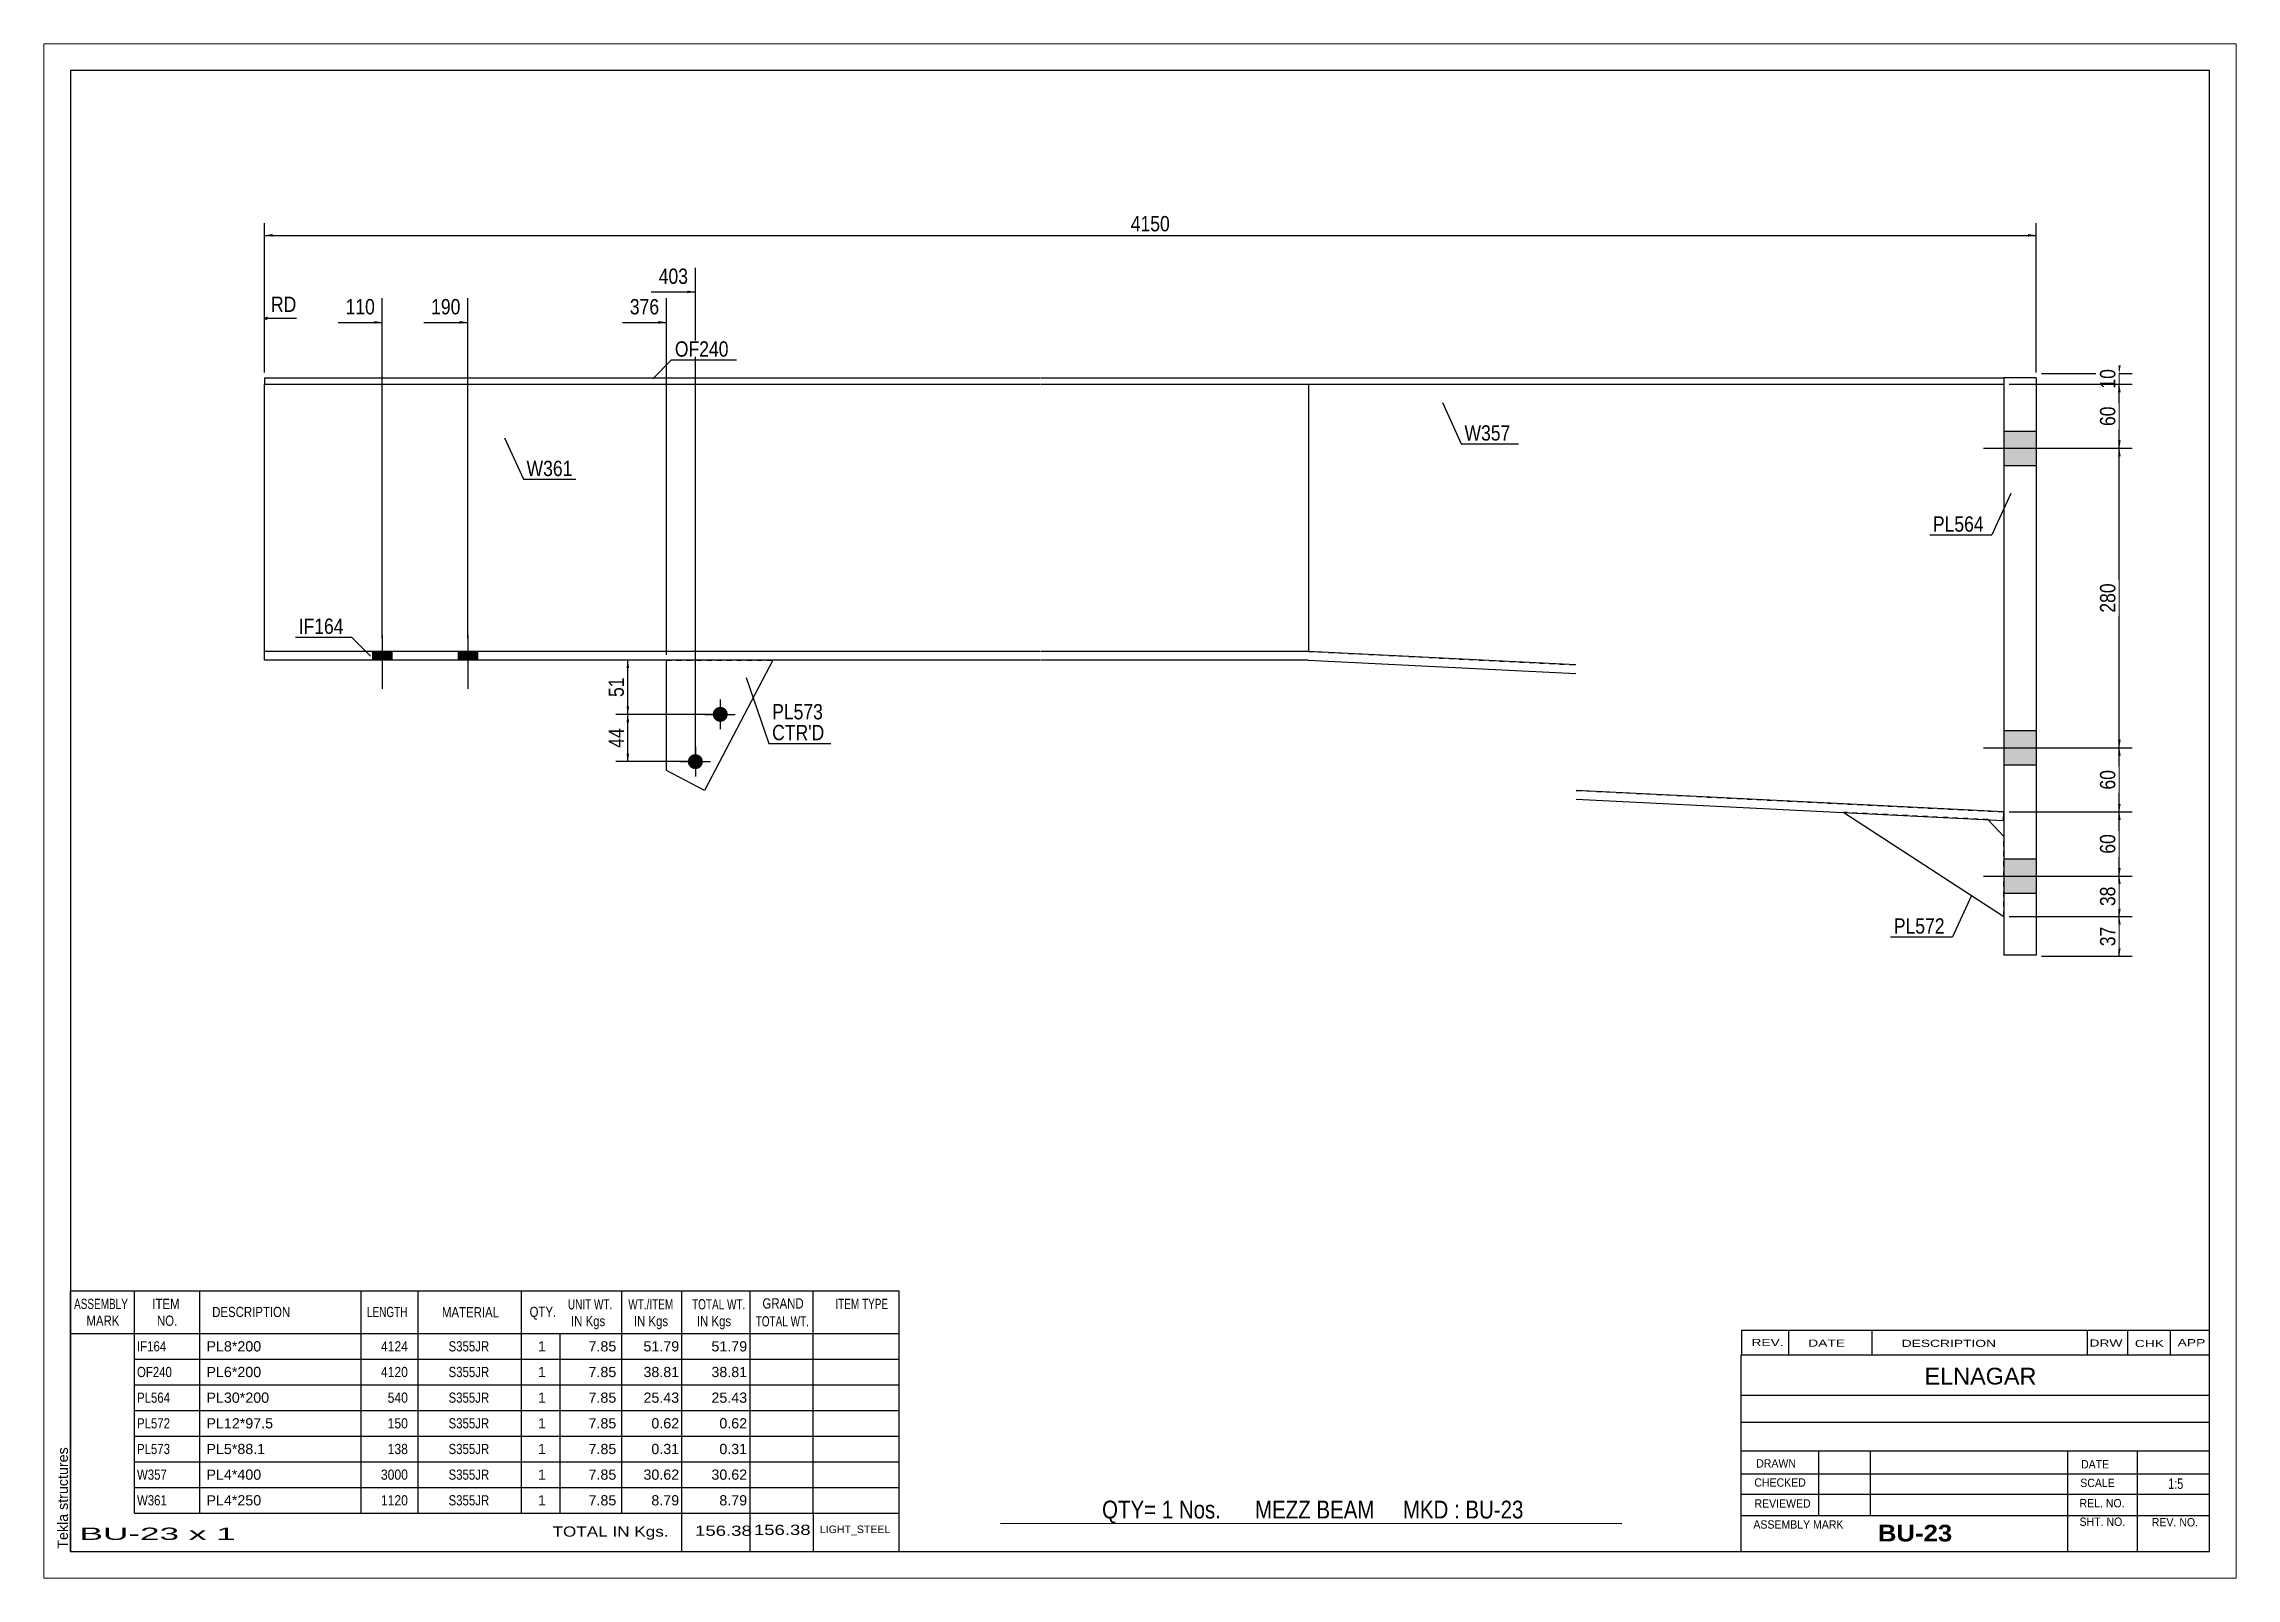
# Paper-space layout 'Layout1' of a CAD drawing. Header units: millimetres. Extents: x 0 to 410, y 0 to 287.
# The model-space entities are those that its viewports show. They can reach past a viewport. Long polylines and large blocks are cut down to what shows.
import ezdxf

# ---------------------------------------------------------------- set-up
doc = ezdxf.new("R2010")
doc.units = ezdxf.units.MM
doc.linetypes.add('DXK_LINE_DOT1', pattern=[1.8814, 0.9407, -0.9407])
doc.layers.add('Viewport layer', color=7, linetype='Continuous', plot=False)
doc.styles.add('Arial', font='ARIAL.TTF', dxfattribs={"height": 0.2})
doc.styles.add('Arial Bold', font='ARIALBD.TTF', dxfattribs={"height": 0.2})
doc.styles.add('Arial Narrow', font='ARIALN.TTF', dxfattribs={"height": 0.2})

# ---------------------------------------------------------------- blocks, each defined once
blk = doc.blocks.new('Unknown-627209939-1211')
at = {"color": 5, "linetype": 'Continuous'}
for p, q in [((363.71, 83.66), (-36.29, 83.66)), ((-36.29, 83.66), (-36.29, -193.34)), ((363.71, -193.34), (363.71, 83.66)), ((-36.29, -193.34), (363.71, -193.34))]:
    blk.add_line(p, q, dxfattribs=at)
at = {"color": 174, "linetype": 'Continuous', "style": 'Arial'}
blk.add_text('Tekla structures', height=1.9102, rotation=90, dxfattribs=at).set_placement((-36.79, -192.84))
blk = doc.blocks.new('Bolt-627209939-1416 - 1232')
at = {"linetype": 'Continuous'}
blk.add_hatch(color=3, dxfattribs=at).paths.add_polyline_path([(81.96, -45.61, -1), (79.16, -45.61, -1)])
at = {"color": 3, "linetype": 'Continuous'}
for p, q in [((80.56, -42.81), (80.56, -48.41)), ((77.76, -45.61), (83.36, -45.61))]:
    blk.add_line(p, q, dxfattribs=at)
blk = doc.blocks.new('Part-627209939-1288 - 1232')
at = {"color": 2, "linetype": 'Continuous'}
for p, q in [((75.16, -47.29), (75.16, -26.6)), ((95.07, -26.6), (82.24, -51.01)), ((82.24, -51.01), (75.16, -47.29))]:
    blk.add_line(p, q, dxfattribs=at)
at = {"color": 7, "linetype": 'DXK_LINE_DOT1'}
blk.add_line((75.16, -26.6), (95.07, -26.6), dxfattribs=at)
blk = doc.blocks.new('Part-627209939-1414 - 1232')
at = {"color": 2, "linetype": 'Continuous'}
for p, q in [((0, -25), (0, 25)), ((195.21, 25), (195.21, -25))]:
    blk.add_line(p, q, dxfattribs=at)
at = {"color": 7, "linetype": 'DXK_LINE_DOT1'}
for p, q in [((0, 25), (145.07, 25)), ((145.17, 25), (195.21, 25)), ((145.07, -25), (0, -25)), ((195.21, -25), (145.17, -25))]:
    blk.add_line(p, q, dxfattribs=at)
blk = doc.blocks.new('Part-627209939-1310 - 1232')
at = {"color": 2, "linetype": 'Continuous'}
for p, q in [((0, 26.2), (0, 25)), ((0, 26.2), (145.07, 26.2)), ((0, 25), (145.07, 25)), ((145.17, 26.2), (245.21, 26.2)), ((145.17, 25), (245.21, 25)), ((245.31, 26.2), (325.28, 26.2)), ((245.31, 25), (325.28, 25)), ((325.28, 26.2), (325.28, 25))]:
    blk.add_line(p, q, dxfattribs=at)
blk = doc.blocks.new('Part-627209939-1332 - 1232')
at = {"color": 2, "linetype": 'Continuous'}
blk.add_line((195.21, 25), (195.21, -25), dxfattribs=at)
at = {"color": 7, "linetype": 'DXK_LINE_DOT1'}
for p, q in [((195.21, 25), (245.21, 25)), ((245.31, 25), (325.28, 25)), ((325.28, 25), (325.28, -55)), ((195.21, -25), (245.21, -27.5)), ((245.31, -51), (325.28, -55))]:
    blk.add_line(p, q, dxfattribs=at)
blk = doc.blocks.new('Part-627209939-1354 - 1232')
at = {"color": 2, "linetype": 'Continuous'}
for p, q in [((331.28, 26.2), (325.28, 26.2)), ((325.28, 26.2), (325.28, -81.8)), ((331.28, 26.2), (331.28, -81.8)), ((331.28, -81.8), (325.28, -81.8))]:
    blk.add_line(p, q, dxfattribs=at)
blk = doc.blocks.new('Part-627209939-1376 - 1232')
at = {"color": 2, "linetype": 'Continuous'}
for p, q in [((295.31, -55.1), (325.28, -74.6)), ((325.28, -59.6), (322.28, -56.45))]:
    blk.add_line(p, q, dxfattribs=at)
at = {"color": 7, "linetype": 'DXK_LINE_DOT1'}
for p, q in [((322.28, -56.45), (295.31, -55.1)), ((325.28, -74.6), (325.28, -59.6))]:
    blk.add_line(p, q, dxfattribs=at)
blk = doc.blocks.new('Bolt-627209939-1415 - 1232')
at = {"linetype": 'Continuous'}
blk.add_hatch(color=3, dxfattribs=at).paths.add_polyline_path([(86.61, -36.76, -1), (83.81, -36.76, -1)])
at = {"color": 3, "linetype": 'Continuous'}
for p, q in [((82.41, -36.76), (88.01, -36.76)), ((85.21, -33.96), (85.21, -39.56))]:
    blk.add_line(p, q, dxfattribs=at)
blk = doc.blocks.new('Bolt-627209939-1453 - 1232')
at = {"linetype": 'Continuous'}
for points in [[(325.28, 16.2), (325.28, 9.8), (331.28, 9.8), (331.28, 16.2)], [(325.28, 16.2), (325.28, 9.8), (331.28, 9.8), (331.28, 16.2)], [(325.28, -39.8), (325.28, -46.2), (331.28, -46.2), (331.28, -39.8)], [(325.28, -39.8), (325.28, -46.2), (331.28, -46.2), (331.28, -39.8)], [(325.28, -63.8), (325.28, -70.2), (331.28, -70.2), (331.28, -63.8)], [(325.28, -63.8), (325.28, -70.2), (331.28, -70.2), (331.28, -63.8)]]:
    blk.add_hatch(color=3, dxfattribs=at).paths.add_polyline_path(points)
at = {"color": 3, "linetype": 'Continuous'}
for p, q in [((321.48, 13), (345.28, 13)), ((321.48, 13), (345.28, 13)), ((325.28, 16.2), (331.28, 16.2)), ((325.28, 16.2), (331.28, 16.2)), ((325.28, 9.8), (331.28, 9.8)), ((325.28, 9.8), (331.28, 9.8)), ((325.28, -39.8), (331.28, -39.8)), ((325.28, -39.8), (331.28, -39.8)), ((321.48, -43), (345.28, -43)), ((321.48, -43), (345.28, -43)), ((325.28, -46.2), (331.28, -46.2)), ((325.28, -46.2), (331.28, -46.2)), ((325.28, -63.8), (331.28, -63.8)), ((325.28, -63.8), (331.28, -63.8)), ((321.48, -67), (345.28, -67)), ((321.48, -67), (345.28, -67)), ((325.28, -70.2), (331.28, -70.2)), ((325.28, -70.2), (331.28, -70.2))]:
    blk.add_line(p, q, dxfattribs=at)
blk = doc.blocks.new('Part-627209939-5678 - 1232')
at = {"color": 2, "linetype": 'Continuous'}
for p, q in [((145.07, -25), (0, -25)), ((0, -26.6), (0, -25)), ((145.07, -26.6), (0, -26.6)), ((195.21, -25), (145.17, -25)), ((195.17, -26.6), (145.17, -26.6)), ((195.17, -26.6), (245.21, -29.1)), ((245.21, -27.5), (195.21, -25)), ((325.28, -55), (245.31, -51)), ((245.31, -52.6), (325.2, -56.6)), ((325.2, -56.6), (325.28, -55))]:
    blk.add_line(p, q, dxfattribs=at)
blk = doc.blocks.new('Bolt-627209939-5680 - 1232')
at = {"linetype": 'Continuous'}
for points in [[(20.2, -26.6), (23.8, -26.6), (23.8, -25), (20.2, -25)], [(20.2, -26.6), (23.8, -26.6), (23.8, -25), (20.2, -25)], [(36.2, -26.6), (39.8, -26.6), (39.8, -25), (36.2, -25)], [(36.2, -26.6), (39.8, -26.6), (39.8, -25), (36.2, -25)]]:
    blk.add_hatch(color=3, dxfattribs=at).paths.add_polyline_path(points)
at = {"color": 3, "linetype": 'Continuous'}
for p, q in [((22, -22), (22, -32)), ((22, -22), (22, -32)), ((38, -22), (38, -32)), ((38, -22), (38, -32)), ((20.2, -25), (20.2, -26.6)), ((20.2, -25), (20.2, -26.6)), ((23.8, -25), (23.8, -26.6)), ((23.8, -25), (23.8, -26.6)), ((36.2, -25), (36.2, -26.6)), ((36.2, -25), (36.2, -26.6)), ((39.8, -25), (39.8, -26.6)), ((39.8, -25), (39.8, -26.6))]:
    blk.add_line(p, q, dxfattribs=at)
blk = doc.blocks.new('StraightDimension-627209939-5892 - 1232')
at = {"linetype": 'Continuous'}
for points in [[(1.5, 52.59), (0, 52.84), (1.5, 53.09)], [(329.78, 53.09), (331.28, 52.84), (329.78, 52.59)]]:
    blk.add_hatch(color=7, dxfattribs=at).paths.add_polyline_path(points)
at = {"color": 7, "linetype": 'Continuous'}
for p, q in [((0, 27.2), (0, 55.09)), ((331.28, 27.2), (331.28, 55.09)), ((0, 52.84), (331.28, 52.84))]:
    blk.add_line(p, q, dxfattribs=at)
at = {"color": 0}
blk.add_wipeout([(169.89, 52.99), (169.89, 57.19), (161.38, 57.19), (161.38, 52.99)], dxfattribs=at)
at = {"color": 3, "style": 'Arial Narrow'}
blk.add_text('4150', height=2.863, dxfattribs=at).set_placement((161.98, 53.59))
blk = doc.blocks.new('StraightDimension-627209939-5390 - 1232')
at = {"linetype": 'Continuous'}
blk.add_hatch(color=7, dxfattribs=at).paths.add_polyline_path([(79.06, 42.51), (80.56, 42.26), (79.06, 42.01)])
at = {"color": 7, "linetype": 'Continuous'}
for p, q in [((80.56, -44.61), (80.56, 46.76)), ((72.32, 42.26), (80.56, 42.26))]:
    blk.add_line(p, q, dxfattribs=at)
at = {"color": 0}
blk.add_wipeout([(79.78, 43.16), (79.78, 47.36), (73.1, 47.36), (73.1, 43.16)], dxfattribs=at)
at = {"color": 3, "style": 'Arial Narrow'}
blk.add_text('403', height=2.863, dxfattribs=at).set_placement((73.7, 43.76))
blk = doc.blocks.new('StraightDimension-627209939-5612 - 1232')
at = {"linetype": 'Continuous'}
for points in [[(346.61, -68.5), (346.86, -67), (347.11, -68.5)], [(347.11, -73.1), (346.86, -74.6), (346.61, -73.1)]]:
    blk.add_hatch(color=7, dxfattribs=at).paths.add_polyline_path(points)
at = {"color": 7, "linetype": 'Continuous'}
for p, q in [((342.28, -67), (349.26, -67)), ((346.86, -74.6), (346.86, -67)), ((326.28, -74.6), (349.26, -74.6))]:
    blk.add_line(p, q, dxfattribs=at)
at = {"color": 0}
blk.add_wipeout([(346.71, -68.37), (342.51, -68.37), (342.51, -73.23), (346.71, -73.23)], dxfattribs=at)
at = {"color": 3, "style": 'Arial Narrow'}
blk.add_text('38', height=2.863, rotation=90.0002, dxfattribs=at).set_placement((346.11, -72.63))
blk = doc.blocks.new('StraightDimension-627209939-5309 - 1232')
at = {"linetype": 'Continuous'}
for points in [[(67.68, -28.1), (67.93, -26.6), (68.18, -28.1)], [(68.18, -35.26), (67.93, -36.76), (67.68, -35.26)]]:
    blk.add_hatch(color=7, dxfattribs=at).paths.add_polyline_path(points)
at = {"color": 7, "linetype": 'Continuous'}
for p, q in [((84.22, -26.6), (65.68, -26.6)), ((67.93, -36.76), (67.93, -26.6)), ((84.21, -36.76), (65.68, -36.76))]:
    blk.add_line(p, q, dxfattribs=at)
at = {"color": 0}
blk.add_wipeout([(67.78, -29.25), (63.58, -29.25), (63.58, -34.11), (67.78, -34.11)], dxfattribs=at)
at = {"color": 3, "style": 'Arial Narrow'}
blk.add_text('51', height=2.863, rotation=90.0002, dxfattribs=at).set_placement((67.18, -33.51))
blk = doc.blocks.new('StraightDimension-627209939-5310 - 1232')
at = {"linetype": 'Continuous'}
for points in [[(67.68, -38.26), (67.93, -36.76), (68.18, -38.26)], [(68.18, -44.11), (67.93, -45.61), (67.68, -44.11)]]:
    blk.add_hatch(color=7, dxfattribs=at).paths.add_polyline_path(points)
at = {"color": 7, "linetype": 'Continuous'}
for p, q in [((84.21, -36.76), (65.68, -36.76)), ((67.93, -45.61), (67.93, -36.76)), ((79.56, -45.61), (65.68, -45.61))]:
    blk.add_line(p, q, dxfattribs=at)
at = {"color": 0}
blk.add_wipeout([(67.78, -38.75), (63.58, -38.75), (63.58, -43.61), (67.78, -43.61)], dxfattribs=at)
at = {"color": 3, "style": 'Arial Narrow'}
blk.add_text('44', height=2.863, rotation=90.0002, dxfattribs=at).set_placement((67.18, -43.01))
blk = doc.blocks.new('StraightDimension-627209939-5391 - 1232')
at = {"linetype": 'Continuous'}
blk.add_hatch(color=7, dxfattribs=at).paths.add_polyline_path([(73.66, 36.81), (75.16, 36.56), (73.66, 36.31)])
at = {"color": 7, "linetype": 'Continuous'}
for p, q in [((75.16, -25.6), (75.16, 41.06)), ((66.92, 36.56), (75.16, 36.56))]:
    blk.add_line(p, q, dxfattribs=at)
at = {"color": 0}
blk.add_wipeout([(74.38, 37.46), (74.38, 41.66), (67.7, 41.66), (67.7, 37.46)], dxfattribs=at)
at = {"color": 3, "style": 'Arial Narrow'}
blk.add_text('376', height=2.863, dxfattribs=at).set_placement((68.3, 38.06))
blk = doc.blocks.new('StraightDimension-627209939-5392 - 1232')
at = {"linetype": 'Continuous'}
blk.add_hatch(color=7, dxfattribs=at).paths.add_polyline_path([(36.5, 36.81), (38, 36.56), (36.5, 36.31)])
at = {"color": 7, "linetype": 'Continuous'}
for p, q in [((38, -22.51), (38, 41.06)), ((29.77, 36.56), (38, 36.56))]:
    blk.add_line(p, q, dxfattribs=at)
at = {"color": 0}
blk.add_wipeout([(37.23, 37.46), (37.23, 41.66), (30.54, 41.66), (30.54, 37.46)], dxfattribs=at)
at = {"color": 3, "style": 'Arial Narrow'}
blk.add_text('190', height=2.863, dxfattribs=at).set_placement((31.14, 38.06))
blk = doc.blocks.new('StraightDimension-627209939-5393 - 1232')
at = {"linetype": 'Continuous'}
blk.add_hatch(color=7, dxfattribs=at).paths.add_polyline_path([(20.5, 36.81), (22, 36.56), (20.5, 36.31)])
at = {"color": 7, "linetype": 'Continuous'}
for p, q in [((22, -22.51), (22, 41.06)), ((13.77, 36.56), (22, 36.56))]:
    blk.add_line(p, q, dxfattribs=at)
at = {"color": 0, "linetype": 'Continuous'}
blk.add_wipeout([(6.53, 37.91), (6.53, 42.11), (0.59, 42.11), (0.59, 37.91)], dxfattribs=at)
at = {"color": 7, "linetype": 'Continuous'}
for p, q in [((0, 27.2), (0, 41.81)), ((0.5, 37.56), (0, 37.31)), ((0.5, 37.06), (0, 37.31)), ((5.93, 37.31), (0, 37.31))]:
    blk.add_line(p, q, dxfattribs=at)
at = {"color": 3, "linetype": 'Continuous', "style": 'Arial Narrow'}
blk.add_text('RD', height=2.863, dxfattribs=at).set_placement((1.19, 38.51))
at = {"color": 0}
blk.add_wipeout([(21.22, 37.46), (21.22, 41.66), (14.54, 41.66), (14.54, 37.46)], dxfattribs=at)
at = {"color": 3, "style": 'Arial Narrow'}
blk.add_text('110', height=2.863, dxfattribs=at).set_placement((15.14, 38.06))
blk = doc.blocks.new('StraightDimension-627209939-5607 - 1232')
at = {"linetype": 'Continuous'}
for points in [[(347.11, 28.5), (346.86, 27), (346.61, 28.5)], [(346.61, 23.5), (346.86, 25), (347.11, 23.5)]]:
    blk.add_hatch(color=7, dxfattribs=at).paths.add_polyline_path(points)
at = {"color": 7, "linetype": 'Continuous'}
for p, q in [((326.28, 25), (349.26, 25)), ((332.28, 27), (349.26, 27)), ((346.86, 25), (346.86, 27))]:
    blk.add_line(p, q, dxfattribs=at)
at = {"color": 0}
blk.add_wipeout([(346.71, 28.43), (342.51, 28.43), (342.51, 23.57), (346.71, 23.57)], dxfattribs=at)
at = {"color": 3, "style": 'Arial Narrow'}
blk.add_text('10', height=2.863, rotation=90.0002, dxfattribs=at).set_placement((346.11, 24.17))
blk = doc.blocks.new('StraightDimension-627209939-5608 - 1232')
at = {"linetype": 'Continuous'}
for points in [[(346.61, 23.5), (346.86, 25), (347.11, 23.5)], [(347.11, 14.5), (346.86, 13), (346.61, 14.5)]]:
    blk.add_hatch(color=7, dxfattribs=at).paths.add_polyline_path(points)
at = {"color": 7, "linetype": 'Continuous'}
for p, q in [((326.28, 25), (349.26, 25)), ((346.86, 13), (346.86, 25)), ((342.28, 13), (349.26, 13))]:
    blk.add_line(p, q, dxfattribs=at)
at = {"color": 0}
blk.add_wipeout([(346.71, 21.43), (342.51, 21.43), (342.51, 16.57), (346.71, 16.57)], dxfattribs=at)
at = {"color": 3, "style": 'Arial Narrow'}
blk.add_text('60', height=2.863, rotation=90.0002, dxfattribs=at).set_placement((346.11, 17.17))
blk = doc.blocks.new('StraightDimension-627209939-5609 - 1232')
at = {"linetype": 'Continuous'}
for points in [[(346.61, 11.5), (346.86, 13), (347.11, 11.5)], [(347.11, -41.5), (346.86, -43), (346.61, -41.5)]]:
    blk.add_hatch(color=7, dxfattribs=at).paths.add_polyline_path(points)
at = {"color": 7, "linetype": 'Continuous'}
for p, q in [((342.28, 13), (349.26, 13)), ((346.86, -43), (346.86, 13)), ((342.28, -43), (349.26, -43))]:
    blk.add_line(p, q, dxfattribs=at)
at = {"color": 0}
blk.add_wipeout([(346.71, -11.66), (342.51, -11.66), (342.51, -18.34), (346.71, -18.34)], dxfattribs=at)
at = {"color": 3, "style": 'Arial Narrow'}
blk.add_text('280', height=2.863, rotation=90.0002, dxfattribs=at).set_placement((346.11, -17.74))
blk = doc.blocks.new('StraightDimension-627209939-5610 - 1232')
at = {"linetype": 'Continuous'}
for points in [[(346.61, -44.5), (346.86, -43), (347.11, -44.5)], [(347.11, -53.5), (346.86, -55), (346.61, -53.5)]]:
    blk.add_hatch(color=7, dxfattribs=at).paths.add_polyline_path(points)
at = {"color": 7, "linetype": 'Continuous'}
for p, q in [((342.28, -43), (349.26, -43)), ((346.86, -55), (346.86, -43)), ((326.28, -55), (349.26, -55))]:
    blk.add_line(p, q, dxfattribs=at)
at = {"color": 0}
blk.add_wipeout([(346.71, -46.57), (342.51, -46.57), (342.51, -51.43), (346.71, -51.43)], dxfattribs=at)
at = {"color": 3, "style": 'Arial Narrow'}
blk.add_text('60', height=2.863, rotation=90.0002, dxfattribs=at).set_placement((346.11, -50.83))
blk = doc.blocks.new('StraightDimension-627209939-5611 - 1232')
at = {"linetype": 'Continuous'}
for points in [[(346.61, -56.5), (346.86, -55), (347.11, -56.5)], [(347.11, -65.5), (346.86, -67), (346.61, -65.5)]]:
    blk.add_hatch(color=7, dxfattribs=at).paths.add_polyline_path(points)
at = {"color": 7, "linetype": 'Continuous'}
for p, q in [((326.28, -55), (349.26, -55)), ((346.86, -67), (346.86, -55)), ((342.28, -67), (349.26, -67))]:
    blk.add_line(p, q, dxfattribs=at)
at = {"color": 0}
blk.add_wipeout([(346.71, -58.57), (342.51, -58.57), (342.51, -63.43), (346.71, -63.43)], dxfattribs=at)
at = {"color": 3, "style": 'Arial Narrow'}
blk.add_text('60', height=2.863, rotation=90.0002, dxfattribs=at).set_placement((346.11, -62.83))
blk = doc.blocks.new('StraightDimension-627209939-5613 - 1232')
at = {"linetype": 'Continuous'}
for points in [[(346.61, -76.1), (346.86, -74.6), (347.11, -76.1)], [(347.11, -80.5), (346.86, -82), (346.61, -80.5)]]:
    blk.add_hatch(color=7, dxfattribs=at).paths.add_polyline_path(points)
at = {"color": 7, "linetype": 'Continuous'}
for p, q in [((326.28, -74.6), (349.26, -74.6)), ((346.86, -82), (346.86, -74.6)), ((332.28, -82), (349.26, -82))]:
    blk.add_line(p, q, dxfattribs=at)
at = {"color": 0}
blk.add_wipeout([(346.71, -75.87), (342.51, -75.87), (342.51, -80.73), (346.71, -80.73)], dxfattribs=at)
at = {"color": 3, "style": 'Arial Narrow'}
blk.add_text('37', height=2.863, rotation=90.0002, dxfattribs=at).set_placement((346.11, -80.13))
blk = doc.blocks.new('CBS_BOM-627209939-5930')
at = {"color": 7, "linetype": 'Continuous'}
for p, q in [((-36.32, -152.57), (-36.32, -144.57)), ((-36.32, -144.57), (118.6, -144.57)), ((-24.32, -152.57), (-24.32, -144.57)), ((-12.13, -152.57), (-12.13, -144.57)), ((18.03, -152.57), (18.03, -144.57)), ((28.71, -152.57), (28.71, -144.57)), ((48.03, -152.57), (48.03, -144.57)), ((66.83, -152.57), (66.83, -144.57)), ((78.04, -152.57), (78.04, -144.57)), ((90.83, -152.57), (90.83, -144.57)), ((102.58, -152.57), (102.58, -144.57)), ((118.6, -144.58), (118.59, -152.56)), ((-36.32, -152.57), (118.6, -152.57)), ((-36.32, -157.37), (-36.32, -152.57)), ((-24.32, -157.37), (-24.32, -152.57)), ((-12.13, -157.37), (-12.13, -152.57)), ((18.03, -157.37), (18.03, -152.57)), ((28.71, -157.37), (28.71, -152.57)), ((48.03, -157.37), (48.03, -152.57)), ((55.29, -157.37), (55.29, -152.57)), ((66.83, -157.37), (66.83, -152.57)), ((78.04, -157.37), (78.04, -152.57)), ((90.83, -157.37), (90.83, -152.57)), ((102.59, -157.37), (102.59, -152.57)), ((118.6, -152.58), (118.6, -157.37)), ((-36.32, -162.17), (-36.32, -157.37)), ((-24.32, -157.37), (118.6, -157.37)), ((-24.32, -162.17), (-24.32, -157.37)), ((-12.13, -162.17), (-12.13, -157.37)), ((18.03, -162.17), (18.03, -157.37)), ((28.71, -162.17), (28.71, -157.37)), ((48.03, -162.17), (48.03, -157.37)), ((55.29, -162.17), (55.29, -157.37)), ((66.83, -162.17), (66.83, -157.37)), ((78.04, -162.17), (78.04, -157.37)), ((90.83, -162.17), (90.83, -157.37)), ((102.59, -162.17), (102.59, -157.37)), ((118.6, -157.38), (118.6, -162.17)), ((-36.32, -166.97), (-36.32, -162.17)), ((-24.32, -162.17), (118.6, -162.17)), ((-24.32, -166.97), (-24.32, -162.17)), ((-12.13, -166.97), (-12.13, -162.17)), ((18.03, -166.97), (18.03, -162.17)), ((28.71, -166.97), (28.71, -162.17)), ((48.03, -166.97), (48.03, -162.17)), ((55.29, -166.97), (55.29, -162.17)), ((66.83, -166.97), (66.83, -162.17)), ((78.04, -166.97), (78.04, -162.17)), ((90.83, -166.97), (90.83, -162.17)), ((102.59, -166.97), (102.59, -162.17)), ((118.6, -162.18), (118.6, -166.97)), ((-36.32, -171.77), (-36.32, -166.97)), ((-24.32, -166.97), (118.6, -166.97)), ((-24.32, -171.77), (-24.32, -166.97)), ((-12.13, -171.77), (-12.13, -166.97)), ((18.03, -171.77), (18.03, -166.97)), ((28.71, -171.77), (28.71, -166.97)), ((48.03, -171.77), (48.03, -166.97)), ((55.29, -171.77), (55.29, -166.97)), ((66.83, -171.77), (66.83, -166.97)), ((78.04, -171.77), (78.04, -166.97)), ((90.83, -171.77), (90.83, -166.97)), ((102.59, -171.77), (102.59, -166.97)), ((118.6, -166.98), (118.6, -171.77)), ((-36.32, -176.57), (-36.32, -171.77)), ((-24.32, -171.77), (118.6, -171.77)), ((-24.32, -176.57), (-24.32, -171.77)), ((-12.13, -176.57), (-12.13, -171.77)), ((18.03, -176.57), (18.03, -171.77)), ((28.71, -176.57), (28.71, -171.77)), ((48.03, -176.57), (48.03, -171.77)), ((55.29, -176.57), (55.29, -171.77)), ((66.83, -176.57), (66.83, -171.77)), ((78.04, -176.57), (78.04, -171.77)), ((90.83, -176.57), (90.83, -171.77)), ((102.59, -176.57), (102.59, -171.77)), ((118.6, -171.78), (118.6, -176.57)), ((-36.32, -181.37), (-36.32, -176.57)), ((-24.32, -176.57), (118.6, -176.57)), ((-24.32, -181.37), (-24.32, -176.57)), ((-12.13, -181.37), (-12.13, -176.57)), ((18.03, -181.37), (18.03, -176.57)), ((28.71, -181.37), (28.71, -176.57)), ((48.03, -181.37), (48.03, -176.57)), ((55.29, -181.37), (55.29, -176.57)), ((66.83, -181.37), (66.83, -176.57)), ((78.04, -181.37), (78.04, -176.57)), ((90.83, -181.37), (90.83, -176.57)), ((102.59, -181.37), (102.59, -176.57)), ((118.6, -176.58), (118.6, -181.37)), ((-36.32, -186.17), (-36.32, -181.37)), ((-24.32, -181.37), (118.6, -181.37)), ((-24.32, -186.17), (-24.32, -181.37)), ((-12.13, -186.17), (-12.13, -181.37)), ((18.03, -186.17), (18.03, -181.37)), ((28.71, -186.17), (28.71, -181.37)), ((48.03, -186.17), (48.03, -181.37)), ((55.29, -186.17), (55.29, -181.37)), ((66.83, -186.17), (66.83, -181.37)), ((78.04, -186.17), (78.04, -181.37)), ((90.83, -186.17), (90.83, -181.37)), ((102.59, -186.17), (102.59, -181.37)), ((118.6, -181.38), (118.6, -186.17)), ((-36.32, -193.37), (-36.32, -186.19)), ((-24.32, -186.17), (118.6, -186.17)), ((78.04, -193.37), (78.04, -186.19)), ((90.83, -193.37), (90.83, -186.19)), ((102.63, -193.37), (102.63, -186.19)), ((118.6, -186.17), (118.6, -193.37)), ((-36.32, -193.37), (118.6, -193.37))]:
    blk.add_line(p, q, dxfattribs=at)
at = {"color": 3, "linetype": 'Continuous', "style": 'Arial'}
for s, height, width, p in [('ASSEMBLY', 1.91, 0.7, (-35.64, -147.99)), ('ITEM', 1.91, 0.8, (-21, -147.99)), ('DESCRIPTION', 1.9102, 0.8, (-9.81, -149.5)), ('LENGTH', 1.91, 0.7, (19.14, -149.5)), ('QTY.', 1.91, 0.8, (49.55, -149.47)), ('UNIT WT.', 1.91, 0.7, (56.72, -148.07)), ('WT./ITEM', 1.91, 0.7, (68.01, -148.07)), ('TOTAL WT.', 1.91, 0.7, (79.94, -148.07)), ('GRAND', 1.91, 0.8, (93.1, -147.91)), ('ITEM TYPE', 1.91, 0.7, (106.74, -147.99)), ('MARK', 1.91, 0.8, (-33.32, -151.13)), ('NO.', 1.91, 0.8, (-20.14, -151.13)), ('MATERIAL', 1.91, 0.8, (33.16, -149.55)), ('IN Kgs', 1.91, 0.8, (57.3, -151.21)), ('IN Kgs', 1.91, 0.8, (69.05, -151.21)), ('IN Kgs', 1.91, 0.8, (80.84, -151.21)), ('TOTAL WT.', 1.91, 0.7, (91.84, -151.25))]:
    blk.add_text(s, height=height, dxfattribs=dict(at, width=width)).set_placement(p)
at = {"color": 7, "linetype": 'Continuous', "style": 'Arial'}
for s, width, p in [('IF164', 0.8, (-23.87, -155.93)), ('4124', 0.85, (21.75, -155.93)), ('S355JR', 0.8, (34.4, -155.93)), ('OF240', 0.8, (-23.87, -160.73)), ('4120', 0.85, (21.75, -160.73)), ('S355JR', 0.8, (34.4, -160.73)), ('PL564', 0.8, (-23.87, -165.53)), ('540', 0.85, (23.01, -165.53)), ('S355JR', 0.8, (34.4, -165.53)), ('PL572', 0.8, (-23.87, -170.33)), ('150', 0.85, (23.01, -170.33)), ('S355JR', 0.8, (34.4, -170.33)), ('PL573', 0.8, (-23.87, -175.13)), ('138', 0.85, (23.01, -175.13)), ('S355JR', 0.8, (34.4, -175.13)), ('W357', 0.8, (-23.87, -179.93)), ('3000', 0.85, (21.75, -179.93)), ('S355JR', 0.8, (34.4, -179.93)), ('W361', 0.8, (-23.87, -184.73)), ('1120', 0.85, (21.75, -184.73)), ('S355JR', 0.8, (34.4, -184.73))]:
    blk.add_text(s, height=1.91, dxfattribs=dict(at, width=width)).set_placement(p)
for s, p in [('PL8*200', (-10.88, -155.93)), ('1', (51.12, -155.93)), ('7.85', (60.58, -155.93)), ('51.79', (70.85, -155.93)), ('51.79', (83.56, -155.93)), ('PL6*200', (-10.88, -160.73)), ('1', (51.12, -160.73)), ('7.85', (60.58, -160.73)), ('38.81', (70.85, -160.73)), ('38.81', (83.56, -160.73)), ('PL30*200', (-10.88, -165.53)), ('1', (51.12, -165.53)), ('7.85', (60.58, -165.53)), ('25.43', (70.85, -165.53)), ('25.43', (83.56, -165.53)), ('PL12*97.5', (-10.88, -170.33)), ('1', (51.12, -170.33)), ('7.85', (60.58, -170.33)), ('0.62', (72.33, -170.33)), ('0.62', (85.04, -170.33)), ('PL5*88.1', (-10.88, -175.13)), ('1', (51.12, -175.13)), ('7.85', (60.58, -175.13)), ('0.31', (72.33, -175.13)), ('0.31', (85.04, -175.13)), ('PL4*400', (-10.88, -179.93)), ('1', (51.12, -179.93)), ('7.85', (60.58, -179.93)), ('30.62', (70.85, -179.93)), ('30.62', (83.56, -179.93)), ('PL4*250', (-10.88, -184.73)), ('1', (51.12, -184.73)), ('7.85', (60.58, -184.73)), ('8.79', (72.33, -184.73)), ('8.79', (85.04, -184.73))]:
    blk.add_text(s, height=1.91, dxfattribs=at).set_placement(p)
at = {"color": 6, "linetype": 'Continuous', "style": 'Arial'}
for s, height, width, p in [('156.38', 1.91, 1.3, (80.5, -190.42)), ('156.38', 1.91, 1.3, (91.5, -190.26)), ('BU-23 x 1', 2.292, 2.05, (-34.6, -191.18)), ('TOTAL IN Kgs.', 1.9102, 1.2, (53.84, -190.57))]:
    blk.add_text(s, height=height, dxfattribs=dict(at, width=width)).set_placement(p)
blk.add_text('LIGHT_STEEL', height=1.4135, dxfattribs=at).set_placement((103.85, -189.91))
blk = doc.blocks.new('CBS_CALLOFF-627209939-5931')
at = {"color": 7, "linetype": 'Continuous'}
blk.add_line((137.59, -188.07), (253.82, -188.09), dxfattribs=at)
at = {"color": 3, "linetype": 'Continuous', "style": 'Arial Narrow'}
blk.add_text('QTY= 1 Nos.      MEZZ BEAM     MKD : BU-23', height=3.3405, dxfattribs=at).set_placement((156.62, -187.18))
blk = doc.blocks.new('CBS_NAME_BLOG-627209939-5932')
at = {"color": 7, "linetype": 'Continuous'}
for p, q in [((276.12, -193.3), (276.11, -156.59)), ((276.12, -156.59), (363.63, -156.59)), ((276.12, -164.12), (363.64, -164.12)), ((276.19, -169.18), (363.71, -169.18)), ((276.12, -174.55), (363.63, -174.55)), ((290.64, -186.65), (290.64, -174.56)), ((300.32, -186.63), (300.32, -174.56)), ((337.24, -193.3), (337.24, -174.56)), ((350.29, -193.3), (350.29, -174.55)), ((276.12, -178.85), (363.71, -178.83)), ((276.12, -182.6), (363.63, -182.6)), ((276.12, -186.64), (363.63, -186.64)), ((276.12, -193.34), (363.71, -193.34))]:
    blk.add_line(p, q, dxfattribs=at)
at = {"color": 3, "linetype": 'Continuous', "style": 'Arial'}
blk.add_text('ELNAGAR', height=3.133, dxfattribs=at).set_placement((310.44, -162.12))
at = {"color": 3, "linetype": 'Continuous'}
for s, height, style, width, p in [('DRAWN', 1.566, 'Arial', 0.9, (278.95, -177.66)), ('DATE', 1.566, 'Arial', 0.9, (339.71, -177.82)), ('CHECKED', 1.566, 'Arial', 0.9, (278.6, -181.23)), ('SCALE', 1.566, 'Arial', 0.9, (339.56, -181.3)), ('1:5', 1.957, 'Arial Narrow', 0.9, (356.01, -181.65)), ('REVIEWED', 1.566, 'Arial', 0.9, (278.63, -185.15)), ('REL. NO.', 1.566, 'Arial', 0.9, (339.42, -185.1)), ('ASSEMBLY MARK', 1.5663, 'Arial', 0.9, (278.42, -189.08)), ('BU-23', 3.131, 'Arial Bold', 1.1, (301.7, -191.48)), ('SHT. NO.', 1.566, 'Arial', 0.9, (339.42, -188.56)), ('REV. NO.', 1.566, 'Arial', 0.9, (352.94, -188.66))]:
    blk.add_text(s, height=height, dxfattribs=dict(at, style=style, width=width)).set_placement(p)
blk = doc.blocks.new('CBS_REVISION-627209939-5933')
at = {"color": 7, "linetype": 'Continuous'}
for p, q in [((276.2, -151.96), (363.7, -151.96)), ((276.2, -151.96), (276.2, -156.59)), ((285, -151.96), (285, -156.59)), ((300.59, -151.96), (300.59, -156.52)), ((340.85, -151.96), (340.85, -156.59)), ((348.39, -151.96), (348.39, -156.59)), ((356.34, -151.96), (356.34, -156.59)), ((276.2, -156.59), (363.7, -156.59))]:
    blk.add_line(p, q, dxfattribs=at)
at = {"color": 7, "style": 'Arial Narrow', "width": 1.7}
for s, height, p in [('REV.', 1.326, (278.06, -154.91)), ('DATE', 1.326, (288.68, -155.03)), ('DESCRIPTION', 1.3257, (306.16, -155.08)), ('DRW', 1.326, (341.28, -155.02)), ('CHK', 1.326, (349.76, -155.11)), ('APP', 1.326, (357.77, -154.95))]:
    blk.add_text(s, height=height, dxfattribs=at).set_placement(p)
blk = doc.blocks.new('Mark-627209939-1328 - 1232')
at = {"color": 0}
blk.add_wipeout([(232.99, 14.45), (232.99, 17.45), (224.4, 17.45), (224.4, 14.45)], dxfattribs=at)
blk.add_wipeout([(232.99, 14.45), (232.99, 17.45), (224.4, 17.45), (224.4, 14.45)], dxfattribs=at)
at = {"color": 7, "linetype": 'Continuous'}
for p, q in [((220.26, 21.58), (223.8, 13.85)), ((223.8, 13.85), (234.49, 13.85))]:
    blk.add_line(p, q, dxfattribs=at)
at = {"color": 3, "style": 'Arial Narrow'}
blk.add_text('W357', height=2.863, dxfattribs=at).set_placement((224.4, 14.45))
blk = doc.blocks.new('Mark-627209939-1283 - 1232')
at = {"color": 0}
blk.add_wipeout([(104.42, -37.7), (104.42, -34.7), (94.92, -34.7), (94.92, -37.7)], dxfattribs=at)
blk.add_wipeout([(104.42, -37.7), (104.42, -34.7), (94.92, -34.7), (94.92, -37.7)], dxfattribs=at)
blk.add_wipeout([(104.67, -41.6), (104.67, -38.6), (94.92, -38.6), (94.92, -41.6)], dxfattribs=at)
blk.add_wipeout([(104.67, -41.6), (104.67, -38.6), (94.92, -38.6), (94.92, -41.6)], dxfattribs=at)
at = {"color": 7, "linetype": 'Continuous'}
for p, q in [((90.07, -29.85), (94.32, -42.2)), ((94.32, -42.2), (105.92, -42.2))]:
    blk.add_line(p, q, dxfattribs=at)
at = {"color": 3, "style": 'Arial Narrow'}
blk.add_text('PL573', height=2.863, dxfattribs=at).set_placement((94.92, -37.7))
at = {"color": 1, "style": 'Arial Narrow'}
blk.add_text("CTR'D", height=2.863, dxfattribs=at).set_placement((94.92, -41.6))
blk = doc.blocks.new('Mark-627209939-1306 - 1232')
at = {"color": 0}
blk.add_wipeout([(86.77, 30.15), (86.77, 33.15), (76.72, 33.15), (76.72, 30.15)], dxfattribs=at)
blk.add_wipeout([(86.77, 30.15), (86.77, 33.15), (76.72, 33.15), (76.72, 30.15)], dxfattribs=at)
at = {"color": 7, "linetype": 'Continuous'}
for p, q in [((72.59, 26.01), (76.12, 29.55)), ((76.12, 29.55), (88.27, 29.55))]:
    blk.add_line(p, q, dxfattribs=at)
at = {"color": 3, "style": 'Arial Narrow'}
blk.add_text('OF240', height=2.863, dxfattribs=at).set_placement((76.72, 30.15))
blk = doc.blocks.new('Mark-627209939-1350 - 1232')
at = {"color": 0}
blk.add_wipeout([(321.5, -2.59), (321.5, 0.41), (312, 0.41), (312, -2.59)], dxfattribs=at)
blk.add_wipeout([(321.5, -2.59), (321.5, 0.41), (312, 0.41), (312, -2.59)], dxfattribs=at)
at = {"color": 7, "linetype": 'Continuous'}
for p in [(326.54, 4.54), (311.4, -3.19)]:
    blk.add_line(p, (323, -3.19), dxfattribs=at)
at = {"color": 3, "style": 'Arial Narrow'}
blk.add_text('PL564', height=2.863, dxfattribs=at).set_placement((312, -2.59))
blk = doc.blocks.new('Mark-627209939-1372 - 1232')
at = {"color": 0}
blk.add_wipeout([(314.19, -77.78), (314.19, -74.78), (304.69, -74.78), (304.69, -77.78)], dxfattribs=at)
blk.add_wipeout([(314.19, -77.78), (314.19, -74.78), (304.69, -74.78), (304.69, -77.78)], dxfattribs=at)
at = {"color": 7, "linetype": 'Continuous'}
for p in [(319.23, -70.64), (304.09, -78.38)]:
    blk.add_line(p, (315.69, -78.38), dxfattribs=at)
at = {"color": 3, "style": 'Arial Narrow'}
blk.add_text('PL572', height=2.863, dxfattribs=at).set_placement((304.69, -77.78))
blk = doc.blocks.new('Mark-627209939-1410 - 1232')
at = {"color": 0}
blk.add_wipeout([(57.58, 7.81), (57.58, 10.81), (48.99, 10.81), (48.99, 7.81)], dxfattribs=at)
blk.add_wipeout([(57.58, 7.81), (57.58, 10.81), (48.99, 10.81), (48.99, 7.81)], dxfattribs=at)
at = {"color": 7, "linetype": 'Continuous'}
for p, q in [((44.86, 14.94), (48.39, 7.21)), ((48.39, 7.21), (58.18, 7.21))]:
    blk.add_line(p, q, dxfattribs=at)
at = {"color": 3, "style": 'Arial Narrow'}
blk.add_text('W361', height=2.863, dxfattribs=at).set_placement((48.99, 7.81))
blk = doc.blocks.new('Mark-627209939-5683 - 1232')
at = {"color": 0}
blk.add_wipeout([(14.76, -21.71), (14.76, -18.71), (6.36, -18.71), (6.36, -21.71)], dxfattribs=at)
blk.add_wipeout([(14.76, -21.71), (14.76, -18.71), (6.36, -18.71), (6.36, -21.71)], dxfattribs=at)
at = {"color": 7, "linetype": 'Continuous'}
for p in [(5.76, -22.31), (19.8, -25.85)]:
    blk.add_line(p, (16.26, -22.31), dxfattribs=at)
at = {"color": 3, "style": 'Arial Narrow'}
blk.add_text('IF164', height=2.863, dxfattribs=at).set_placement((6.36, -21.71))

msp = doc.modelspace()

# ---------------------------------------------------------------- block references
for name in ['Unknown-627209939-1211', 'Part-627209939-1310 - 1232', 'Part-627209939-1414 - 1232', 'Part-627209939-1332 - 1232', 'Part-627209939-1354 - 1232', 'Bolt-627209939-1453 - 1232', 'Bolt-627209939-5680 - 1232', 'Part-627209939-5678 - 1232', 'Part-627209939-1288 - 1232', 'Bolt-627209939-1415 - 1232', 'Bolt-627209939-1416 - 1232', 'Part-627209939-1376 - 1232', 'CBS_BOM-627209939-5930', 'CBS_REVISION-627209939-5933', 'CBS_NAME_BLOG-627209939-5932', 'CBS_CALLOFF-627209939-5931']:
    msp.add_blockref(name, (0, 0))

# ---------------------------------------------------------------- next in the draw order: block references
for name in ['StraightDimension-627209939-5892 - 1232', 'Mark-627209939-1328 - 1232', 'Mark-627209939-1410 - 1232', 'Mark-627209939-1350 - 1232', 'Mark-627209939-1283 - 1232', 'StraightDimension-627209939-5612 - 1232', 'Mark-627209939-1372 - 1232']:
    msp.add_blockref(name, (0, 0))

# ---------------------------------------------------------------- next in the draw order: block references
for name in ['StraightDimension-627209939-5390 - 1232', 'StraightDimension-627209939-5393 - 1232', 'StraightDimension-627209939-5392 - 1232', 'StraightDimension-627209939-5607 - 1232', 'StraightDimension-627209939-5613 - 1232']:
    msp.add_blockref(name, (0, 0))

# ---------------------------------------------------------------- next in the draw order: block references
for name in ['StraightDimension-627209939-5608 - 1232', 'Mark-627209939-5683 - 1232', 'StraightDimension-627209939-5309 - 1232']:
    msp.add_blockref(name, (0, 0))

# ---------------------------------------------------------------- next in the draw order: block references
for name in ['StraightDimension-627209939-5391 - 1232', 'StraightDimension-627209939-5609 - 1232', 'StraightDimension-627209939-5310 - 1232']:
    msp.add_blockref(name, (0, 0))

# ---------------------------------------------------------------- next in the draw order: block references
for name in ['Mark-627209939-1306 - 1232', 'StraightDimension-627209939-5610 - 1232']:
    msp.add_blockref(name, (0, 0))

# ---------------------------------------------------------------- next in the draw order: block references
msp.add_blockref('StraightDimension-627209939-5611 - 1232', (0, 0))

psp = doc.layouts.get("Layout1")

# ---------------------------------------------------------------- viewports
at = {"layer": 'Viewport layer', "view_target_point": (163.71, -54.84)}
psp.add_viewport(center=(205, 143.5), size=(410, 287), view_center_point=(0, 0), view_height=287, dxfattribs=at)

doc.saveas('drawing.dxf')
